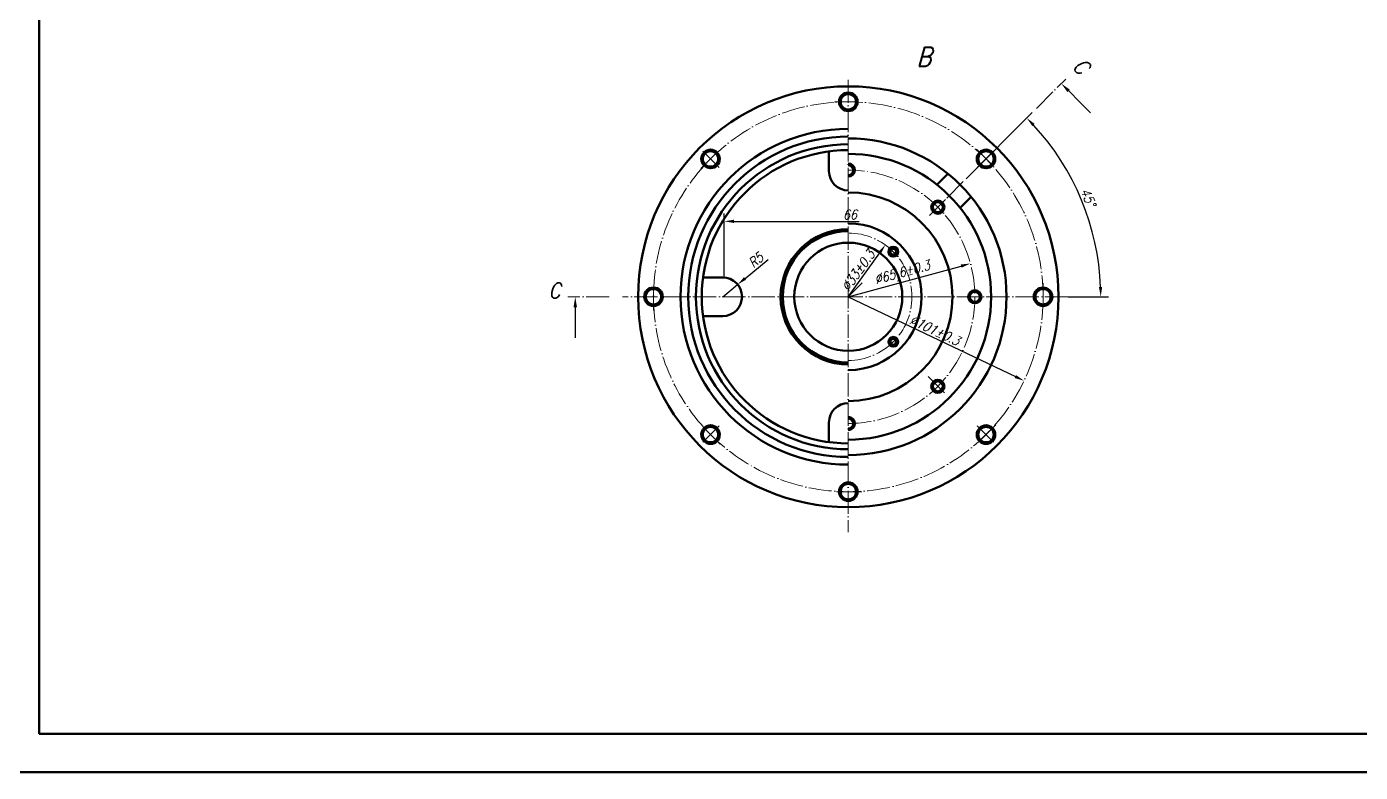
# Model space of a CAD drawing. Header units: millimetres. Extents: x 167046 to 168092, y 42817 to 43237.
# Drawn here: x 167223.1 to 167568.6, y 42816.7 to 43009.7 of the extents above; entities that cross this region are included whole.
import ezdxf
from ezdxf import colors
from ezdxf.entities.mleader import LeaderData, LeaderLine
from ezdxf.math import Vec2, Vec3

# ---------------------------------------------------------------- set-up
doc = ezdxf.new("R2010")
doc.units = ezdxf.units.MM
doc.header["$LTSCALE"] = 0.5
doc.linetypes.add('ACAD_ISO04W050', pattern=[15, 12, -1.5, 0, -1.5])
for name, color, linetype, lineweight in [('1-DL. KRESKA KROPKA (CIENKA)', 1, 'ACAD_ISO04W050', 18), ('3-WYMIAR', 3, 'Continuous', 18), ('4-CIENKA CIĄGŁA', 4, 'Continuous', 18), ('41-GRUBA CIĄGŁA', 41, 'Continuous', 50), ('Wymiarowa', 41, 'ACAD_ISO04W050', 18)]:
    doc.layers.add(name, color=color, linetype=linetype, lineweight=lineweight)
doc.layers.add('31-SYMBOLE', color=31, linetype='Continuous', lineweight=25, plot=False)
doc.styles.get("Standard").update_dxf_attribs({"font": 'simplex.shx', "width": 0.85, "oblique": 15})
doc.dimstyles.new('RYS_TECHNICZNY', dxfattribs={"dimtxt": 2.5, "dimasz": 2.5, "dimexe": 2, "dimexo": 0, "dimtad": 1, "dimtxsty": 'Standard', "dimcen": -4, "dimadec": 0, "dimazin": 0, "dimtfac": 1, "dimtmove": 0, "dimatfit": 0, "dimfxl": 1, "dimarcsym": 0})

# ---------------------------------------------------------------- blocks, each defined once
blk = doc.blocks.new('*D29')
at = {"layer": '3-WYMIAR', "color": 0, "lineweight": -2, "transparency": 16777216}
for p, q in [((167466.49, 42970.35), (167483.63, 42987.49)), ((167492.93, 42939.82), (167503.37, 42939.82))]:
    blk.add_line(p, q, dxfattribs=at)
blk.add_arc((167435.96, 42939.82), 65.41, 2.19, 42.81, dxfattribs=at)
at = {"layer": '3-WYMIAR', "color": 0, "transparency": 16777216}
for points in [[(167483.65, 42983.99), (167484.25, 42984.57), (167482.22, 42986.08)], [(167501.74, 42942.33), (167500.91, 42942.32), (167501.37, 42939.82)]]:
    blk.add_solid(points, dxfattribs=at)
at = {"layer": 'Defpoints', "color": 0, "transparency": 16777216}
for p in [(167466.49, 42970.35), (167499.15, 42956.75), (167377.47, 42939.82), (167435.96, 42939.82), (167492.93, 42939.82)]:
    blk.add_point(p, dxfattribs=at)
at = {"layer": '3-WYMIAR', "color": 0, "transparency": 16777216, "insert": (167498.13, 42965.57), "char_height": 2.5, "attachment_point": 5, "rotation": 292.5}
blk.add_mtext('45°', dxfattribs=at)
blk = doc.blocks.new('*D41')
at = {"layer": '3-WYMIAR', "color": 0, "lineweight": -2, "transparency": 16777216}
blk.add_line((167435.96, 42939.82), (167444.1, 42951.22), dxfattribs=at)
at = {"layer": '3-WYMIAR', "color": 0, "transparency": 16777216}
blk.add_solid([(167443.76, 42951.46), (167444.44, 42950.97), (167445.56, 42953.25)], dxfattribs=at)
at = {"layer": 'Defpoints', "color": 0, "transparency": 16777216}
for p in [(167445.56, 42953.25), (167435.96, 42939.82)]:
    blk.add_point(p, dxfattribs=at)
at = {"layer": '3-WYMIAR', "color": 0, "transparency": 16777216, "insert": (167438.51, 42946.61), "char_height": 2.5, "attachment_point": 5, "rotation": 54.4509}
blk.add_mtext('%%C33%%P0.3', dxfattribs=at)
blk = doc.blocks.new('*D42')
at = {"layer": '3-WYMIAR', "color": 0, "lineweight": -2, "transparency": 16777216}
blk.add_line((167435.96, 42939.82), (167465.2, 42947.77), dxfattribs=at)
at = {"layer": '3-WYMIAR', "color": 0, "transparency": 16777216}
blk.add_solid([(167465.09, 42948.17), (167465.31, 42947.37), (167467.61, 42948.43)], dxfattribs=at)
at = {"layer": 'Defpoints', "color": 0, "transparency": 16777216}
for p in [(167467.61, 42948.43), (167435.96, 42939.82)]:
    blk.add_point(p, dxfattribs=at)
at = {"layer": '3-WYMIAR', "color": 0, "transparency": 16777216, "insert": (167450.03, 42945.84), "char_height": 2.5, "attachment_point": 5, "rotation": 15.2023}
blk.add_mtext('%%C65,6%%P0.3', dxfattribs=at)
blk = doc.blocks.new('*D43')
at = {"layer": '3-WYMIAR', "color": 0, "lineweight": -2, "transparency": 16777216}
blk.add_line((167435.96, 42939.82), (167479.25, 42919.16), dxfattribs=at)
at = {"layer": '3-WYMIAR', "color": 0, "transparency": 16777216}
blk.add_solid([(167479.43, 42919.54), (167479.07, 42918.78), (167481.51, 42918.08)], dxfattribs=at)
at = {"layer": 'Defpoints', "color": 0, "transparency": 16777216}
for p in [(167435.96, 42939.82), (167481.51, 42918.08)]:
    blk.add_point(p, dxfattribs=at)
at = {"layer": '3-WYMIAR', "color": 0, "transparency": 16777216, "insert": (167458.41, 42931.18), "char_height": 2.5, "attachment_point": 5, "rotation": 334.4805}
blk.add_mtext('%%C101%%P0.3', dxfattribs=at)
blk = doc.blocks.new('*D60')
at = {"layer": '3-WYMIAR', "color": 0, "lineweight": -2, "transparency": 16777216}
for p, q in [((167409.23, 42944.59), (167415.22, 42949.51)), ((167403.43, 42939.82), (167407.3, 42943))]:
    blk.add_line(p, q, dxfattribs=at)
at = {"layer": '3-WYMIAR', "color": 0, "transparency": 16777216}
blk.add_solid([(167408.96, 42944.91), (167409.49, 42944.26), (167407.3, 42943)], dxfattribs=at)
at = {"layer": 'Defpoints', "color": 0, "transparency": 16777216}
for p in [(167407.3, 42943), (167403.43, 42939.82)]:
    blk.add_point(p, dxfattribs=at)
at = {"layer": '3-WYMIAR', "color": 0, "transparency": 16777216, "insert": (167412, 42949.29), "char_height": 2.5, "attachment_point": 5, "rotation": 39.4038}
blk.add_mtext('R5', dxfattribs=at)
blk = doc.blocks.new('*D73')
at = {"layer": '3-WYMIAR', "color": 0, "lineweight": -2, "transparency": 16777216}
for p, q in [((167403.82, 42944.81), (167403.82, 42961.35)), ((167406.32, 42959.35), (167438.82, 42959.35))]:
    blk.add_line(p, q, dxfattribs=at)
at = {"layer": '3-WYMIAR', "color": 0, "transparency": 16777216}
blk.add_solid([(167406.32, 42959.77), (167406.32, 42958.93), (167403.82, 42959.35)], dxfattribs=at)
at = {"layer": 'Defpoints', "color": 0, "transparency": 16777216}
for p in [(167468.96, 42959.35), (167403.82, 42944.81), (167468.96, 42939.82)]:
    blk.add_point(p, dxfattribs=at)
at = {"layer": '3-WYMIAR', "color": 0, "transparency": 16777216, "insert": (167436.39, 42961.1), "char_height": 2.5, "attachment_point": 5}
blk.add_mtext('66', dxfattribs=at)

msp = doc.modelspace()

# ---------------------------------------------------------------- linework, layer by layer
at = {"layer": '1-DL. KRESKA KROPKA (CIENKA)'}
for p, q in [((167435.963, 42996.003), (167435.963, 42878.886)), ((167432.427, 42990.293), (167439, 42990.293)), ((167432.427, 42990.293), (167439, 42990.293)), ((167397.776, 42973.011), (167402.424, 42977.658)), ((167397.776, 42973.011), (167402.424, 42977.658)), ((167402.542, 42973.245), (167398.092, 42977.695)), ((167469.149, 42978.011), (167473.796, 42973.363)), ((167469.383, 42973.245), (167473.833, 42977.695)), ((167461.517, 42965.379), (167466.019, 42969.881)), ((167461.153, 42965.015), (167456.992, 42960.854)), ((167385.495, 42936.289), (167385.495, 42942.862)), ((167486.431, 42943.36), (167486.431, 42936.788)), ((167492.926, 42939.825), (167377.47, 42939.825)), ((167456.628, 42919.159), (167461.135, 42914.652)), ((167402.542, 42906.404), (167398.092, 42901.954)), ((167402.776, 42901.638), (167398.129, 42906.286)), ((167402.776, 42901.638), (167398.129, 42906.286)), ((167469.383, 42906.404), (167473.833, 42901.954)), ((167474.149, 42906.638), (167469.501, 42901.991)), ((167435.963, 42889.357), (167432.926, 42889.357)), ((167439.498, 42889.357), (167432.926, 42889.357))]:
    msp.add_line(p, q, dxfattribs=at)
msp.add_circle((167435.963, 42939.825), 50.468, dxfattribs=at)
for radius in [32.8, 16.5]:
    msp.add_arc((167435.963, 42939.825), radius, 270, 90, dxfattribs=at)
at = {"layer": '3-WYMIAR'}
msp.add_circle((167408.434, 42939.825), 2.91038304567337e-11, dxfattribs=at)
at = {"layer": '4-CIENKA CIĄGŁA'}
for centre, radius, start, end in [((167435.963, 42990.293), 2.2, 90, 270), ((167435.963, 42990.293), 2.2, 81.11835, 353.04263), ((167400.276, 42975.511), 2.2, 126.11835, 38.04263), ((167400.276, 42975.511), 2.2, 126.11835, 38.04263), ((167471.649, 42975.511), 2.2, 36.11835, 308.04263), ((167435.963, 42972.625), 1.5, 270, 90), ((167459.156, 42963.018), 1.5, 206.11977, 122.39149), ((167447.63, 42951.492), 1, 206.98255, 116.16791), ((167385.495, 42939.825), 2.2, 171.11835, 83.04263), ((167468.763, 42939.825), 1.5, 161.11977, 77.39149), ((167486.431, 42939.825), 2.2, 351.11835, 263.04263), ((167447.63, 42928.157), 1, 116.98255, 26.16791), ((167459.156, 42916.631), 1.5, 116.11977, 32.39149), ((167435.963, 42907.025), 1.5, 270, 347.39149), ((167400.276, 42904.138), 2.2, 216.11835, 128.04263), ((167400.276, 42904.138), 2.2, 216.11835, 128.04263), ((167471.649, 42904.138), 2.2, 306.11835, 218.04263), ((167435.963, 42889.357), 2.2, 90, 173.04263), ((167435.963, 42889.357), 2.2, 261.11835, 173.04263), ((167435.963, 42889.357), 2.2, 261.11835, 270)]:
    msp.add_arc(centre, radius, start, end, dxfattribs=at)
at = {"layer": '41-GRUBA CIĄGŁA'}
for p, q in [((167226.283, 43226.708), (167226.283, 42826.708)), ((167430.963, 42975.353), (167430.963, 42977.462)), ((167430.963, 42972.353), (167430.963, 42975.353)), ((167461.793, 42971.665), (167458.947, 42968.819)), ((167467.803, 42965.655), (167464.958, 42962.809)), ((167400.434, 42944.825), (167398.325, 42944.825)), ((167403.434, 42944.825), (167400.434, 42944.825)), ((167400.434, 42934.825), (167398.325, 42934.825)), ((167403.434, 42934.825), (167400.434, 42934.825)), ((167430.963, 42907.296), (167430.963, 42904.296)), ((167430.963, 42904.296), (167430.963, 42902.187)), ((167226.283, 42826.708), (167790.283, 42826.708)), ((167206.283, 42816.708), (167800.283, 42816.708))]:
    msp.add_line(p, q, dxfattribs=at)
for centre, radius in [((167435.963, 42939.825), 54.468), ((167435.963, 42939.825), 54.468), ((167435.963, 42990.293), 2.4), ((167435.963, 42990.293), 2), ((167400.276, 42975.511), 2.4), ((167400.276, 42975.511), 2.4), ((167400.276, 42975.511), 2), ((167400.276, 42975.511), 2), ((167471.649, 42975.511), 2.4), ((167471.649, 42975.511), 2), ((167459.156, 42963.018), 1.703), ((167459.156, 42963.018), 1.3), ((167435.963, 42939.825), 14), ((167447.63, 42951.492), 1.25), ((167447.63, 42951.492), 0.75), ((167385.495, 42939.825), 2.4), ((167385.495, 42939.825), 2), ((167468.763, 42939.825), 1.703), ((167486.431, 42939.825), 2.4), ((167486.431, 42939.825), 2), ((167468.763, 42939.825), 1.3), ((167447.63, 42928.157), 1.25), ((167447.63, 42928.157), 0.75), ((167459.156, 42916.631), 1.703), ((167459.156, 42916.631), 1.3), ((167400.276, 42904.138), 2.4), ((167400.276, 42904.138), 2.4), ((167400.276, 42904.138), 2), ((167400.276, 42904.138), 2), ((167471.649, 42904.138), 2.4), ((167471.649, 42904.138), 2), ((167435.963, 42889.357), 2.4), ((167435.963, 42889.357), 2)]:
    msp.add_circle(centre, radius, dxfattribs=at)
for centre, radius, start, end in [((167435.963, 42990.293), 2.4, 90, 270), ((167435.963, 42990.293), 2, 90, 270), ((167435.963, 42939.825), 43.468, 90, 270), ((167435.963, 42939.825), 41.468, 90, 270), ((167435.963, 42939.825), 39.468, 90, 270), ((167435.963, 42939.825), 41, 270, 90), ((167435.963, 42939.825), 37.968, 90, 270), ((167435.963, 42939.825), 37, 270, 90), ((167435.963, 42972.353), 5, 180, 270), ((167435.963, 42972.625), 1.703, 270, 90), ((167435.963, 42972.625), 1.3, 270, 90), ((167435.963, 42939.825), 27, 270, 90), ((167435.963, 42939.825), 19, 270, 90), ((167435.963, 42939.825), 17.528, 90, 270), ((167435.963, 42939.825), 17, 90, 270), ((167435.963, 42939.825), 14, 270, 90), ((167403.434, 42939.825), 5, 270, 90), ((167435.963, 42907.296), 5, 90, 180), ((167435.963, 42907.025), 1.703, 270, 90), ((167435.963, 42907.025), 1.3, 270, 90), ((167435.963, 42889.357), 2.4, 90, 270), ((167435.963, 42889.357), 2, 90, 270)]:
    msp.add_arc(centre, radius, start, end, dxfattribs=at)
at = {"layer": 'Wymiarowa'}
for p, q in [((167484.731, 42988.593), (167492.301, 42996.163)), ((167435.963, 42939.825), (167439.576, 42943.438)), ((167374.006, 42939.825), (167363.3, 42939.825)), ((167435.963, 42939.825), (167430.609, 42939.825))]:
    msp.add_line(p, q, dxfattribs=at)

# ---------------------------------------------------------------- texts
at = {"layer": '31-SYMBOLE', "insert": (167453.6, 43004.439), "char_height": 5, "attachment_point": 1}
msp.add_mtext_dynamic_manual_height_columns('B', width=43.95303, gutter_width=12.5, heights=[0], dxfattribs=at)
at = {"layer": 'Wymiarowa', "insert": (167496.605, 43002.013), "char_height": 4, "attachment_point": 1, "rotation": 315}
msp.add_mtext_dynamic_manual_height_columns('C', width=367.35622, gutter_width=20, heights=[0], dxfattribs=at)
at = {"layer": 'Wymiarowa', "insert": (167358.299, 42939.435), "char_height": 4, "attachment_point": 7}
msp.add_mtext_dynamic_manual_height_columns('C', width=367.35622, gutter_width=20, heights=[0], dxfattribs=at)

# ---------------------------------------------------------------- dimensions: what is measured, and where the dimension line sits
at = {"layer": '3-WYMIAR'}
dim = msp.add_angular_dim_2l(base=(167499.145, 42956.754), line1=((167492.926, 42939.825), (167377.47, 42939.825)), line2=((167435.963, 42939.825), (167466.493, 42970.355)), dimstyle='RYS_TECHNICZNY', dxfattribs=at)
dim.commit()
dim.dimension.update_dxf_attribs({"geometry": '*D29', "text_midpoint": (167498.127, 42965.574)})
dim = msp.add_linear_dim(base=(167468.963, 42959.348), p1=(167403.817, 42944.81), p2=(167468.963, 42939.825), text='66', dimstyle='RYS_TECHNICZNY', override={"dimse2": 1, "dimsd2": 1}, dxfattribs=at)
dim.commit()
dim.dimension.update_dxf_attribs({"geometry": '*D73', "text_midpoint": (167436.39, 42961.098)})
dim = msp.add_radius_dim(center=(167403.434, 42939.825), mpoint=(167407.298, 42942.998), dimstyle='RYS_TECHNICZNY', dxfattribs=at)
dim.commit()
dim.dimension.update_dxf_attribs({"geometry": '*D60', "text_midpoint": (167412.003, 42949.29)})
for mpoint, text, picture, middle in [((167445.556, 42953.249), '%%C33%%P0.3', '*D41', (167438.507, 42946.61)), ((167467.615, 42948.426), '%%C65,6%%P0.3', '*D42', (167450.028, 42945.836)), ((167481.507, 42918.082), '%%C101%%P0.3', '*D43', (167458.414, 42931.184))]:
    dim = msp.add_radius_dim(center=(167435.963, 42939.825), mpoint=mpoint, text=text, dimstyle='RYS_TECHNICZNY', dxfattribs=at)
    dim.commit()
    dim.dimension.update_dxf_attribs({"geometry": picture, "text_midpoint": middle})

# ---------------------------------------------------------------- leaders
at = {"layer": '31-SYMBOLE'}
ml = msp.add_multileader_mtext('Standard', dxfattribs=at)
ml.set_content('', color=256)
ml.set_leader_properties()
ml.build(insert=Vec2(0, 0))
ml.multileader.update_dxf_attribs({"text_right_attachment_type": 6, "dogleg_length": 0.36, "arrow_head_size": 2.7, "scale": 15})
ctx = ml.context
ctx.base_point, ctx.scale, ctx.char_height, ctx.arrow_head_size, ctx.landing_gap_size, ctx.plane_origin, ctx.plane_x_axis, ctx.plane_y_axis = Vec3(167498.697, 42987.477), 15, 2.7, 2.7, 1.35, Vec3(167491.156, 42995.018), Vec3(0.7071068, -0.7071068), Vec3(0.7071068, 0.7071068)
ctx.right_attachment = 6
notes = []
notes.append((ctx, [(0, (1, 1, 0), (167495.962, 42990.212), (0.7071068, -0.7071068), 3.868, [(0, [(167491.156, 42995.018)], 0, [])])]))
ctx.mtext.insert, ctx.mtext.text_direction, ctx.mtext.rotation, ctx.mtext.flow_direction = Vec3(167500.606, 42987.477), Vec3(0.7071068, -0.7071068), 5.4977871, 5
ml = msp.add_multileader_mtext('Standard', dxfattribs=at)
ml.set_content('', color=256)
ml.set_leader_properties()
ml.build(insert=Vec2(0, 0))
ml.multileader.update_dxf_attribs({"text_right_attachment_type": 6, "dogleg_length": 0.36, "arrow_head_size": 2.7, "scale": 15})
ctx = ml.context
ctx.base_point, ctx.scale, ctx.char_height, ctx.arrow_head_size, ctx.landing_gap_size, ctx.plane_origin, ctx.plane_x_axis, ctx.plane_y_axis = Vec3(167365.223, 42929.16), 15, 2.7, 2.7, 1.35, Vec3(167365.223, 42939.825), Vec3(0, -1), Vec3(1, 0)
ctx.right_attachment = 6
notes.append((ctx, [(0, (1, 1, 0), (167365.223, 42933.028), (0, -1), 3.868, [(0, [(167365.223, 42939.825)], 0, [])])]))
ctx.mtext.insert, ctx.mtext.text_direction, ctx.mtext.rotation, ctx.mtext.flow_direction = Vec3(167366.573, 42927.81), Vec3(0, -1), 4.712389, 5
for ctx, leaders in notes:
    for number, flags, end, landing, length, lines in leaders:
        leader = LeaderData()
        leader.index, (leader.has_last_leader_line, leader.has_dogleg_vector, leader.attachment_direction) = number, flags
        leader.last_leader_point, leader.dogleg_vector, leader.dogleg_length = Vec3(end), Vec3(landing), length
        for number, points, colour, breaks in lines:
            line = LeaderLine()
            line.index, line.vertices, line.color, line.breaks = number, Vec3.list(points), colors.encode_raw_color(colour), breaks
            leader.lines.append(line)
        ctx.leaders.append(leader)

doc.saveas('drawing.dxf')
